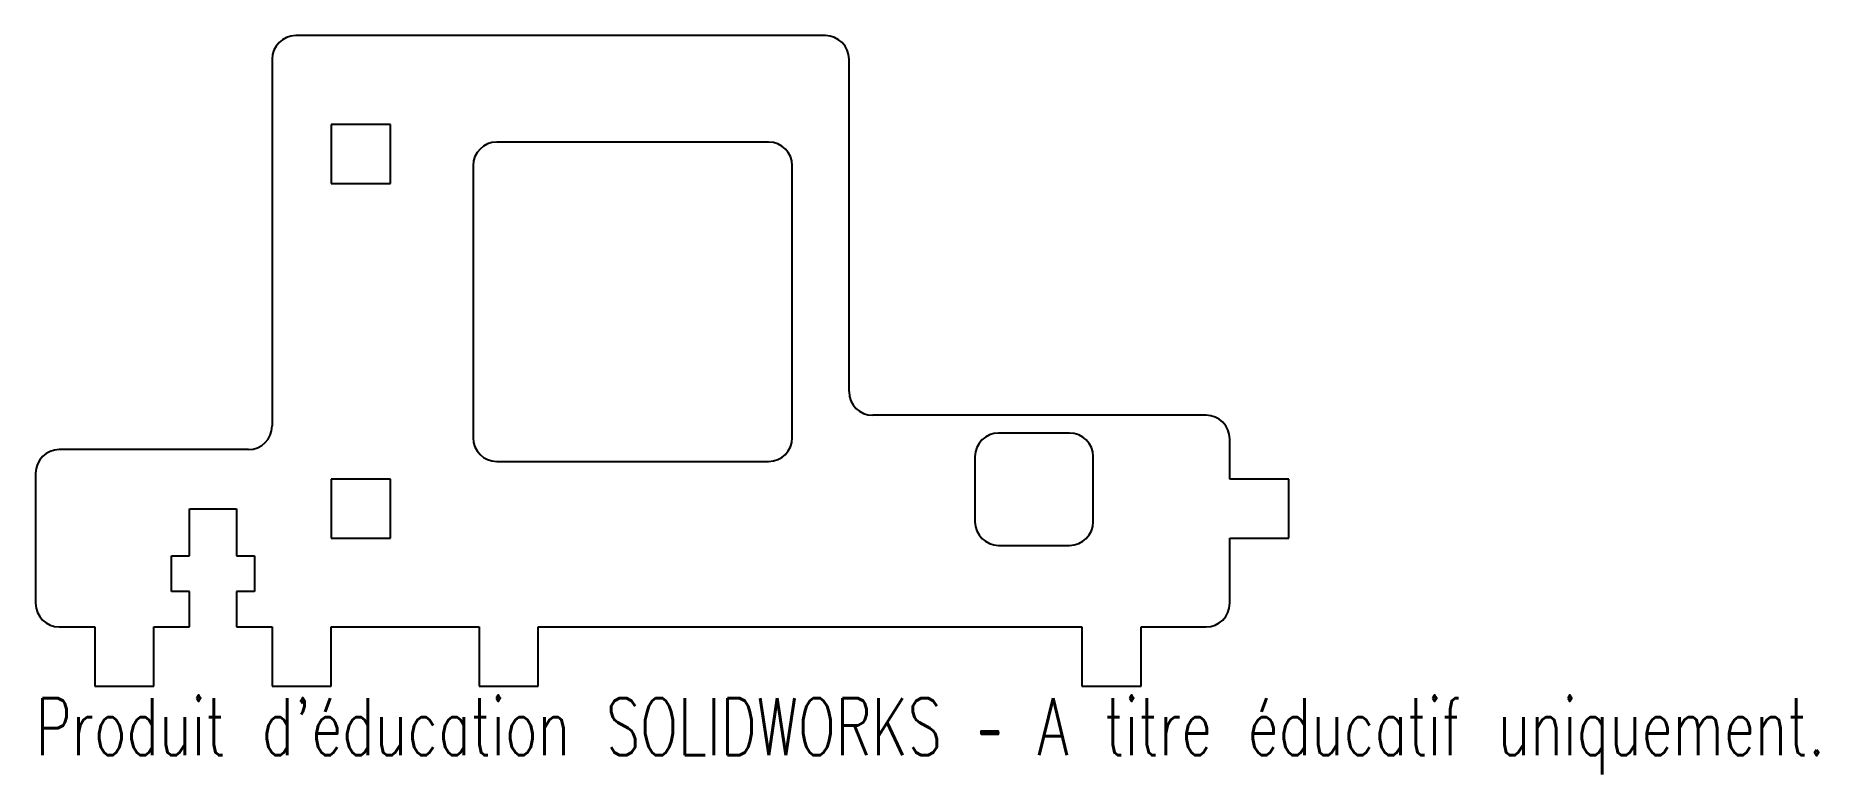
# Model space of a CAD drawing. Header units: millimetres. Extents: x -30 to 121, y -12 to 50.
import ezdxf

# ---------------------------------------------------------------- set-up
doc = ezdxf.new("R2010")
doc.units = ezdxf.units.MM
doc.styles.add('SLDTEXTSTYLE0', font='TXT', dxfattribs={"width": 0.7, "bigfont": 'bigfont'})

msp = doc.modelspace()

# ---------------------------------------------------------------- linework, layer by layer
at = {"color": 7, "linetype": 'Continuous', "lineweight": 25}
for p, q in [((36.8, 50), (-8, 50)), ((-10, 48), (-10, 17)), ((38.8, 19.9), (38.8, 48)), ((0, 42.5), (-5, 42.5)), ((-5, 42.5), (-5, 37.5)), ((0, 37.5), (0, 42.5)), ((32, 41), (9, 41)), ((7, 39), (7, 16)), ((34, 16), (34, 39)), ((-5, 37.5), (0, 37.5)), ((69, 17.9), (40.8, 17.9)), ((57.45, 16.4), (51.45, 16.4)), ((71, 12.5), (71, 15.9)), ((-12, 15), (-28, 15)), ((9, 14), (32, 14)), ((49.45, 14.4), (49.45, 8.9)), ((59.45, 8.9), (59.45, 14.4)), ((-30, 13), (-30, 2)), ((0, 12.5), (-5, 12.5)), ((-5, 12.5), (-5, 7.5)), ((0, 7.5), (0, 12.5)), ((76, 12.5), (71, 12.5)), ((76, 7.5), (76, 12.5)), ((-17, 10), (-13, 10)), ((-17, 6), (-17, 10)), ((-13, 10), (-13, 6)), ((-5, 7.5), (0, 7.5)), ((51.45, 6.9), (57.45, 6.9)), ((71, 7.5), (76, 7.5)), ((71, 2), (71, 7.5)), ((-18.5, 6), (-17, 6)), ((-18.5, 3), (-18.5, 6)), ((-13, 6), (-11.5, 6)), ((-11.5, 6), (-11.5, 3)), ((-17, 3), (-18.5, 3)), ((-17, 0), (-17, 3)), ((-13, 3), (-13, 0)), ((-11.5, 3), (-13, 3)), ((-28, 0), (-25, 0)), ((-25, 0), (-25, -5)), ((-20, 0), (-17, 0)), ((-20, -5), (-20, 0)), ((-13, 0), (-10, 0)), ((-10, 0), (-10, -5)), ((-5, 0), (7.5, 0)), ((-5, -5), (-5, 0)), ((7.5, 0), (7.5, -5)), ((12.5, 0), (58.5, 0)), ((12.5, -5), (12.5, 0)), ((58.5, 0), (58.5, -5)), ((63.5, 0), (69, 0)), ((63.5, -5), (63.5, 0)), ((-25, -5), (-20, -5)), ((-10, -5), (-5, -5)), ((7.5, -5), (12.5, -5)), ((58.5, -5), (63.5, -5))]:
    msp.add_line(p, q, dxfattribs=at)
for centre, start, end in [((-8, 48), 90, 180), ((36.8, 48), 0, 90), ((9, 39), 90, 180), ((32, 39), 0, 90), ((40.8, 19.9), 180, 270), ((-12, 17), 270, 0), ((69, 15.9), 0, 90), ((9, 16), 180, 270), ((32, 16), 270, 0), ((51.45, 14.4), 90, 180), ((57.45, 14.4), 0, 90), ((-28, 13), 90, 180), ((51.45, 8.9), 180, 270), ((57.45, 8.9), 270, 0), ((-28, 2), 180, 270), ((69, 2), 270, 0)]:
    msp.add_arc(centre, 2, start, end, dxfattribs=at)

# ---------------------------------------------------------------- texts
at = {"color": 7, "linetype": 'Continuous', "insert": (-30, -6.02), "char_height": 4.8336, "attachment_point": 1, "style": 'SLDTEXTSTYLE0'}
msp.add_mtext("Produit d'éducation SOLIDWORKS – A titre éducatif uniquement.", dxfattribs=at)

doc.saveas('drawing.dxf')
